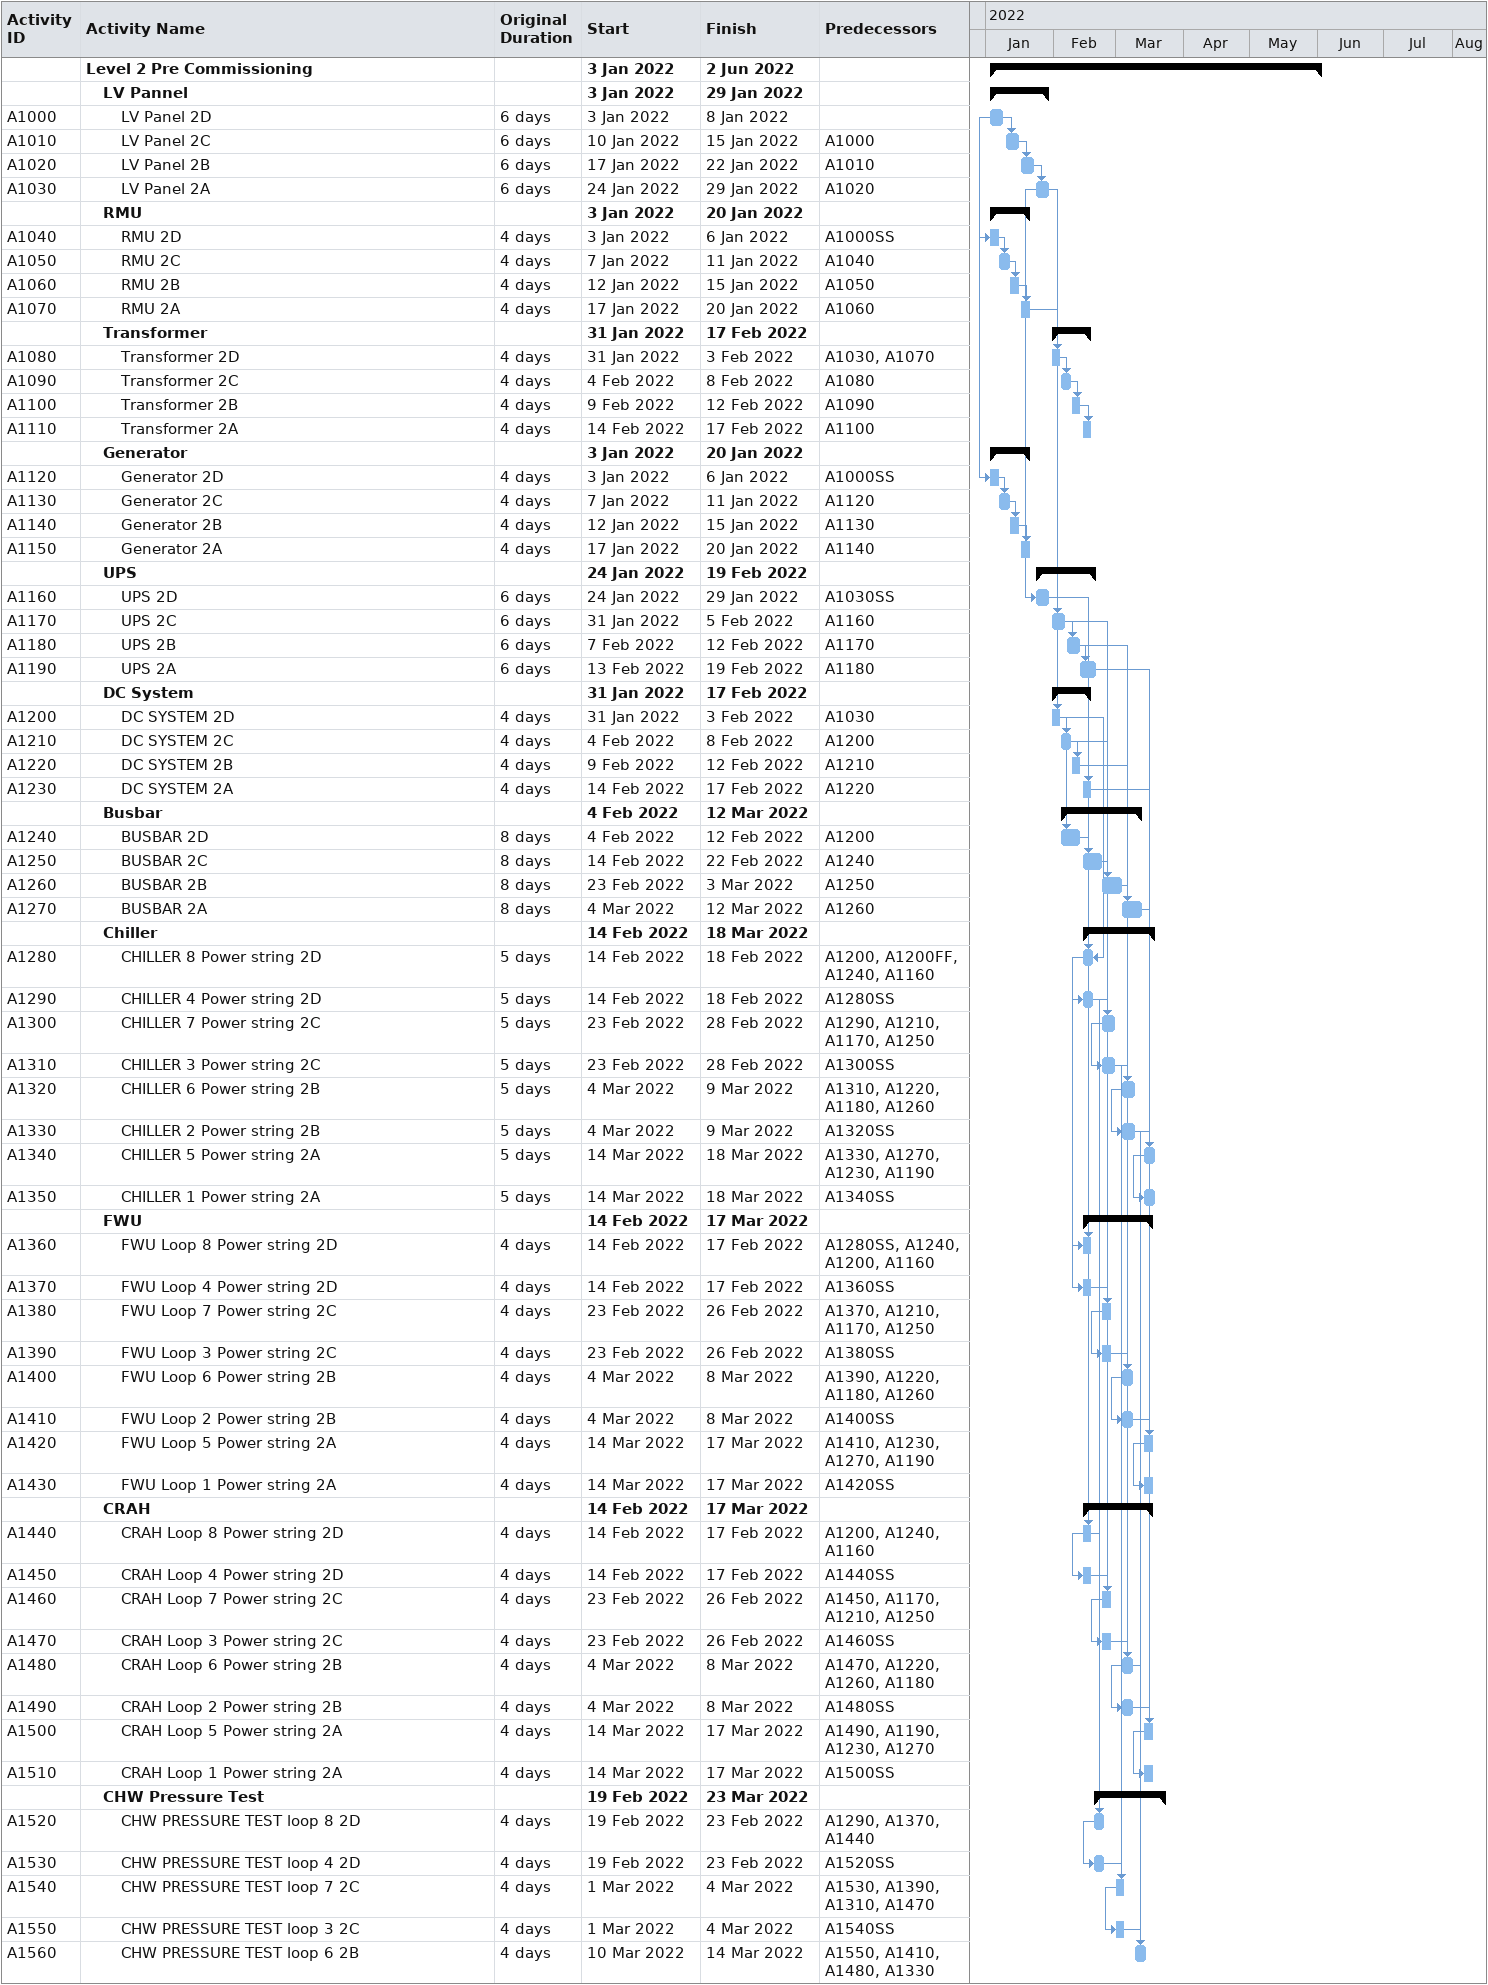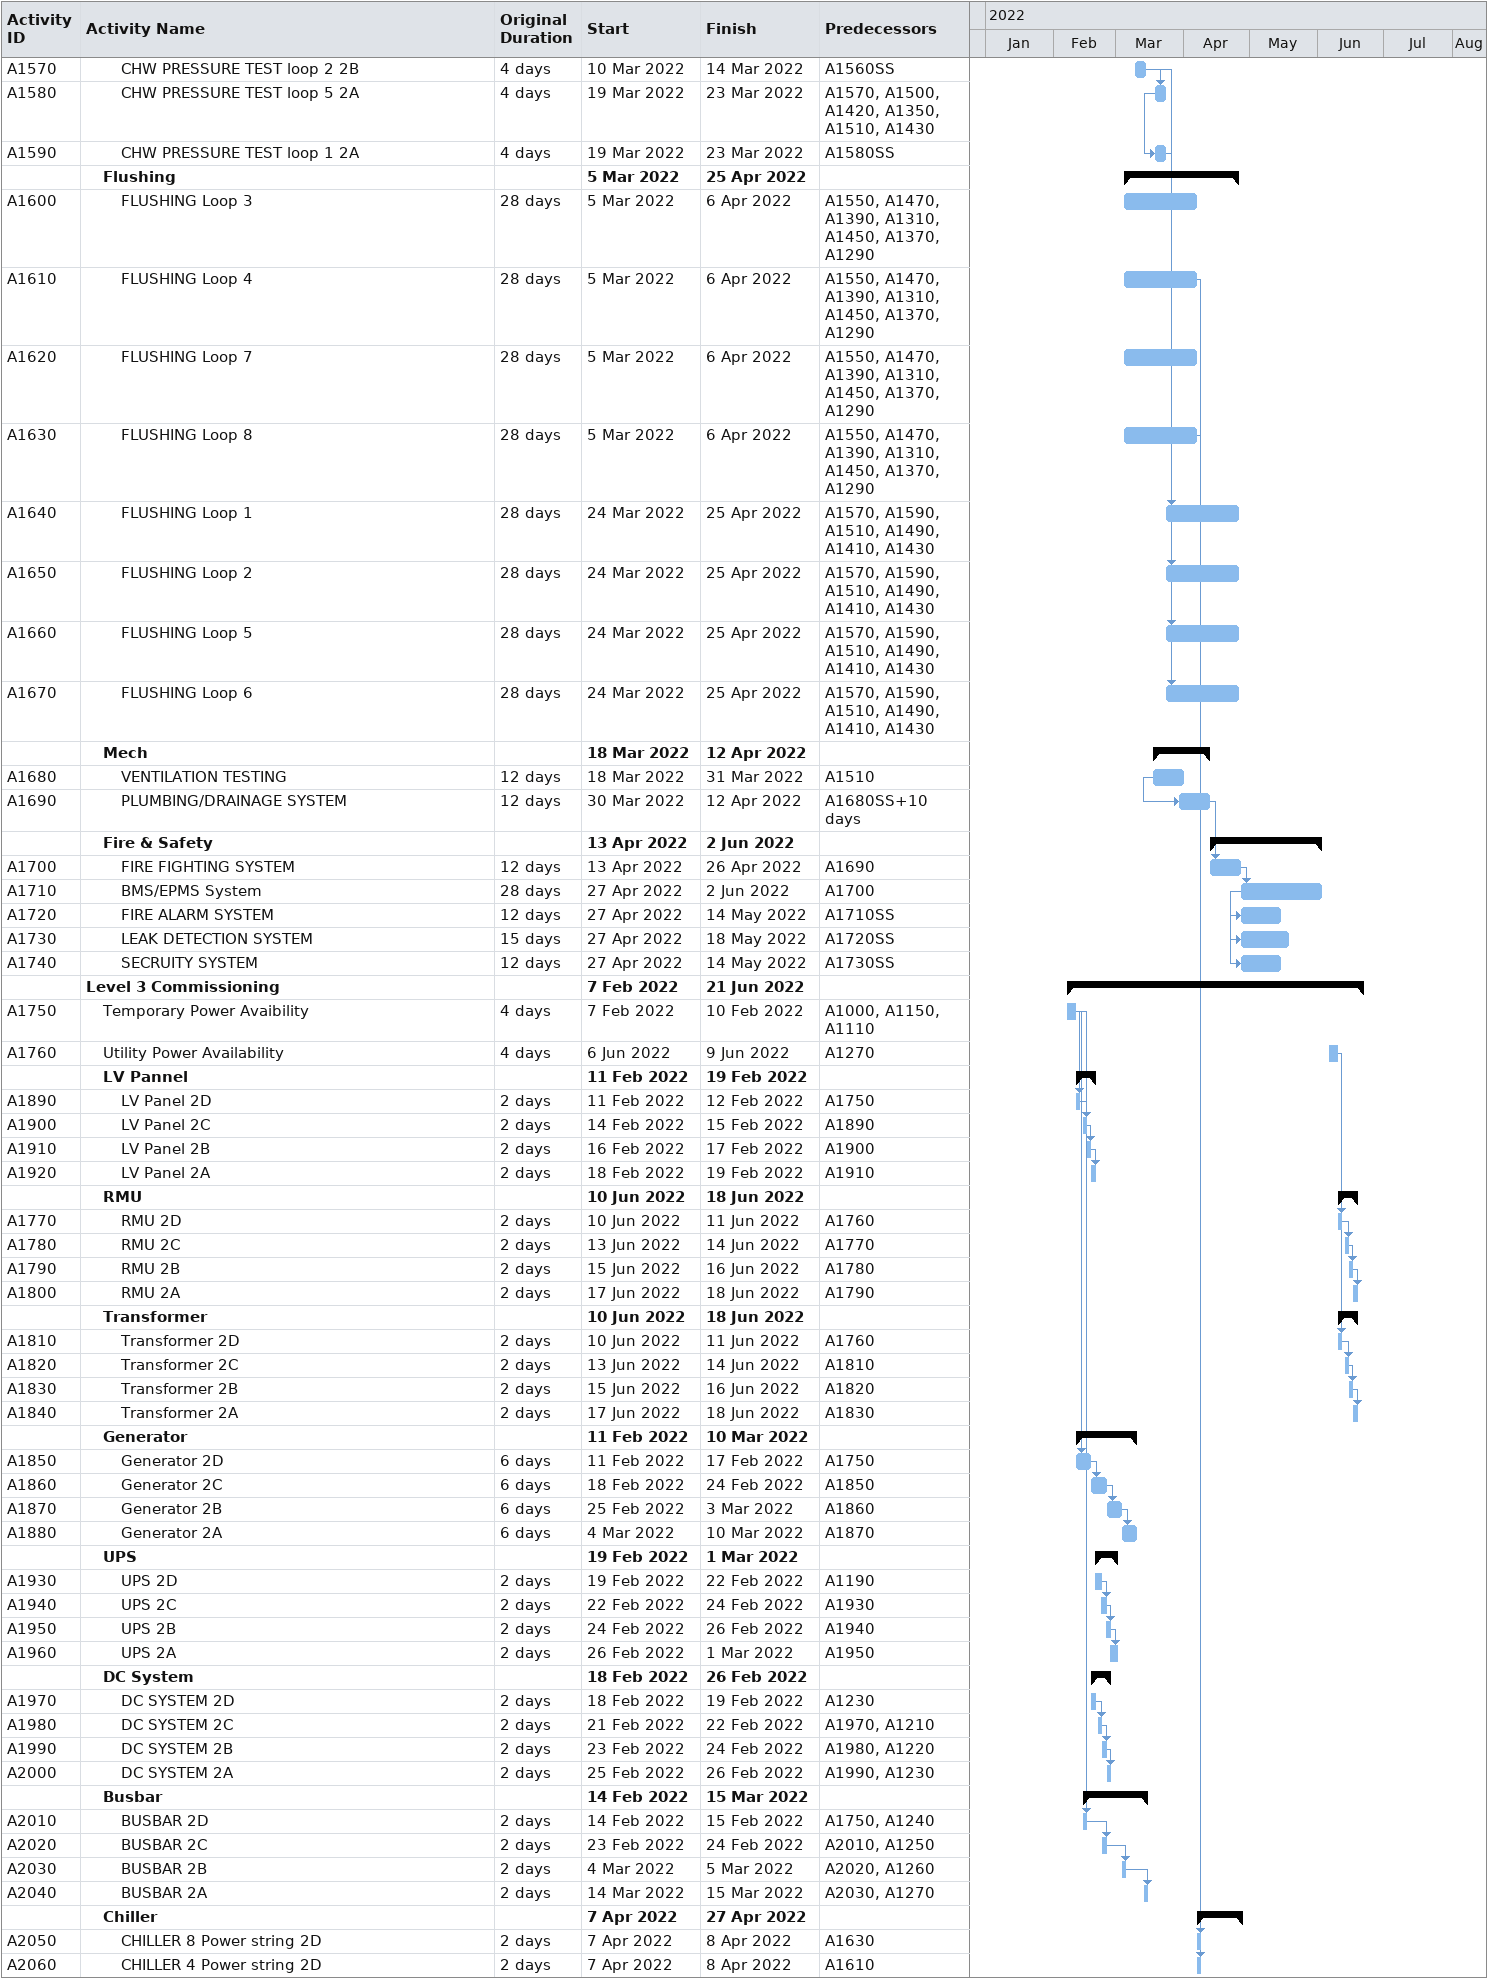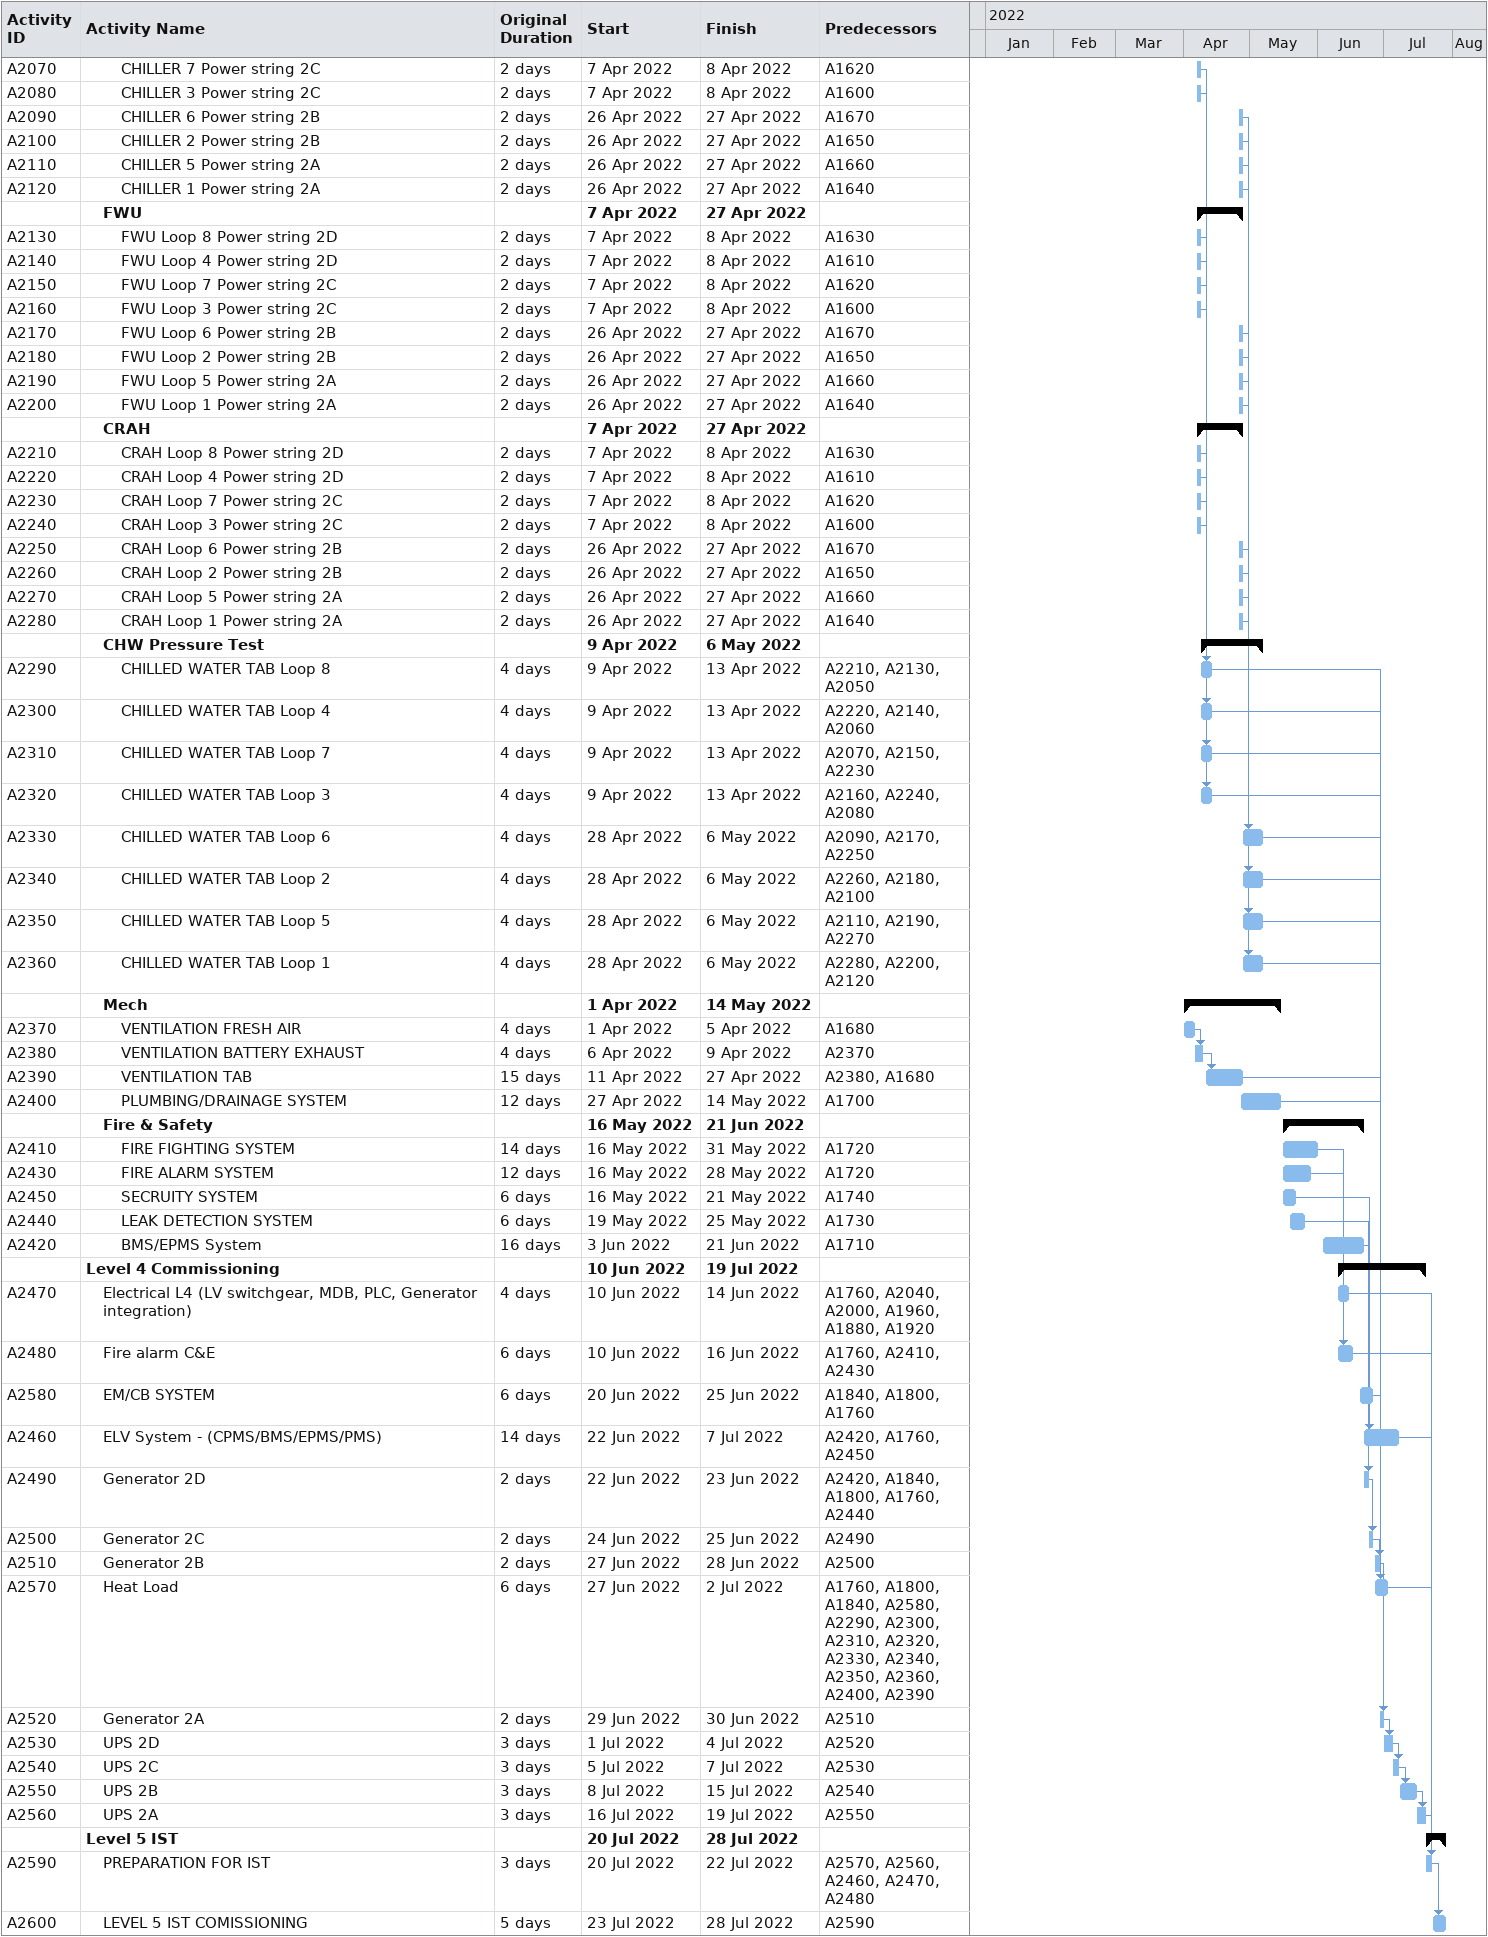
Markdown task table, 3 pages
| ID | Level | Task | Original duration | Start | Finish | Predecessors |
|---|---|---|---|---|---|---|
|  | 1 | **Level 2 Pre Commissioning** |  | 2022-01-03 | 2022-06-02 |  |
|  | 2 | **LV Pannel** |  | 2022-01-03 | 2022-01-29 |  |
| A1000 | 3 | LV Panel 2D | 6d | 2022-01-03 | 2022-01-08 |  |
| A1010 | 3 | LV Panel 2C | 6d | 2022-01-10 | 2022-01-15 | A1000 |
| A1020 | 3 | LV Panel 2B | 6d | 2022-01-17 | 2022-01-22 | A1010 |
| A1030 | 3 | LV Panel 2A | 6d | 2022-01-24 | 2022-01-29 | A1020 |
|  | 2 | **RMU** |  | 2022-01-03 | 2022-01-20 |  |
| A1040 | 3 | RMU 2D | 4d | 2022-01-03 | 2022-01-06 | A1000SS |
| A1050 | 3 | RMU 2C | 4d | 2022-01-07 | 2022-01-11 | A1040 |
| A1060 | 3 | RMU 2B | 4d | 2022-01-12 | 2022-01-15 | A1050 |
| A1070 | 3 | RMU 2A | 4d | 2022-01-17 | 2022-01-20 | A1060 |
|  | 2 | **Transformer** |  | 2022-01-31 | 2022-02-17 |  |
| A1080 | 3 | Transformer 2D | 4d | 2022-01-31 | 2022-02-03 | A1030, A1070 |
| A1090 | 3 | Transformer 2C | 4d | 2022-02-04 | 2022-02-08 | A1080 |
| A1100 | 3 | Transformer 2B | 4d | 2022-02-09 | 2022-02-12 | A1090 |
| A1110 | 3 | Transformer 2A | 4d | 2022-02-14 | 2022-02-17 | A1100 |
|  | 2 | **Generator** |  | 2022-01-03 | 2022-01-20 |  |
| A1120 | 3 | Generator 2D | 4d | 2022-01-03 | 2022-01-06 | A1000SS |
| A1130 | 3 | Generator 2C | 4d | 2022-01-07 | 2022-01-11 | A1120 |
| A1140 | 3 | Generator 2B | 4d | 2022-01-12 | 2022-01-15 | A1130 |
| A1150 | 3 | Generator 2A | 4d | 2022-01-17 | 2022-01-20 | A1140 |
|  | 2 | **UPS** |  | 2022-01-24 | 2022-02-19 |  |
| A1160 | 3 | UPS 2D | 6d | 2022-01-24 | 2022-01-29 | A1030SS |
| A1170 | 3 | UPS 2C | 6d | 2022-01-31 | 2022-02-05 | A1160 |
| A1180 | 3 | UPS 2B | 6d | 2022-02-07 | 2022-02-12 | A1170 |
| A1190 | 3 | UPS 2A | 6d | 2022-02-13 | 2022-02-19 | A1180 |
|  | 2 | **DC System** |  | 2022-01-31 | 2022-02-17 |  |
| A1200 | 3 | DC SYSTEM 2D | 4d | 2022-01-31 | 2022-02-03 | A1030 |
| A1210 | 3 | DC SYSTEM 2C | 4d | 2022-02-04 | 2022-02-08 | A1200 |
| A1220 | 3 | DC SYSTEM 2B | 4d | 2022-02-09 | 2022-02-12 | A1210 |
| A1230 | 3 | DC SYSTEM 2A | 4d | 2022-02-14 | 2022-02-17 | A1220 |
|  | 2 | **Busbar** |  | 2022-02-04 | 2022-03-12 |  |
| A1240 | 3 | BUSBAR 2D | 8d | 2022-02-04 | 2022-02-12 | A1200 |
| A1250 | 3 | BUSBAR 2C | 8d | 2022-02-14 | 2022-02-22 | A1240 |
| A1260 | 3 | BUSBAR 2B | 8d | 2022-02-23 | 2022-03-03 | A1250 |
| A1270 | 3 | BUSBAR 2A | 8d | 2022-03-04 | 2022-03-12 | A1260 |
|  | 2 | **Chiller** |  | 2022-02-14 | 2022-03-18 |  |
| A1280 | 3 | CHILLER 8 Power string 2D | 5d | 2022-02-14 | 2022-02-18 | A1200, A1200FF, A1240, A1160 |
| A1290 | 3 | CHILLER 4 Power string 2D | 5d | 2022-02-14 | 2022-02-18 | A1280SS |
| A1300 | 3 | CHILLER 7 Power string 2C | 5d | 2022-02-23 | 2022-02-28 | A1290, A1210, A1170, A1250 |
| A1310 | 3 | CHILLER 3 Power string 2C | 5d | 2022-02-23 | 2022-02-28 | A1300SS |
| A1320 | 3 | CHILLER 6 Power string 2B | 5d | 2022-03-04 | 2022-03-09 | A1310, A1220, A1180, A1260 |
| A1330 | 3 | CHILLER 2 Power string 2B | 5d | 2022-03-04 | 2022-03-09 | A1320SS |
| A1340 | 3 | CHILLER 5 Power string 2A | 5d | 2022-03-14 | 2022-03-18 | A1330, A1270, A1230, A1190 |
| A1350 | 3 | CHILLER 1 Power string 2A | 5d | 2022-03-14 | 2022-03-18 | A1340SS |
|  | 2 | **FWU** |  | 2022-02-14 | 2022-03-17 |  |
| A1360 | 3 | FWU Loop 8 Power string 2D | 4d | 2022-02-14 | 2022-02-17 | A1280SS, A1240, A1200, A1160 |
| A1370 | 3 | FWU Loop 4 Power string 2D | 4d | 2022-02-14 | 2022-02-17 | A1360SS |
| A1380 | 3 | FWU Loop 7 Power string 2C | 4d | 2022-02-23 | 2022-02-26 | A1370, A1210, A1170, A1250 |
| A1390 | 3 | FWU Loop 3 Power string 2C | 4d | 2022-02-23 | 2022-02-26 | A1380SS |
| A1400 | 3 | FWU Loop 6 Power string 2B | 4d | 2022-03-04 | 2022-03-08 | A1390, A1220, A1180, A1260 |
| A1410 | 3 | FWU Loop 2 Power string 2B | 4d | 2022-03-04 | 2022-03-08 | A1400SS |
| A1420 | 3 | FWU Loop 5 Power string 2A | 4d | 2022-03-14 | 2022-03-17 | A1410, A1230, A1270, A1190 |
| A1430 | 3 | FWU Loop 1 Power string 2A | 4d | 2022-03-14 | 2022-03-17 | A1420SS |
|  | 2 | **CRAH** |  | 2022-02-14 | 2022-03-17 |  |
| A1440 | 3 | CRAH Loop 8 Power string 2D | 4d | 2022-02-14 | 2022-02-17 | A1200, A1240, A1160 |
| A1450 | 3 | CRAH Loop 4 Power string 2D | 4d | 2022-02-14 | 2022-02-17 | A1440SS |
| A1460 | 3 | CRAH Loop 7 Power string 2C | 4d | 2022-02-23 | 2022-02-26 | A1450, A1170, A1210, A1250 |
| A1470 | 3 | CRAH Loop 3 Power string 2C | 4d | 2022-02-23 | 2022-02-26 | A1460SS |
| A1480 | 3 | CRAH Loop 6 Power string 2B | 4d | 2022-03-04 | 2022-03-08 | A1470, A1220, A1260, A1180 |
| A1490 | 3 | CRAH Loop 2 Power string 2B | 4d | 2022-03-04 | 2022-03-08 | A1480SS |
| A1500 | 3 | CRAH Loop 5 Power string 2A | 4d | 2022-03-14 | 2022-03-17 | A1490, A1190, A1230, A1270 |
| A1510 | 3 | CRAH Loop 1 Power string 2A | 4d | 2022-03-14 | 2022-03-17 | A1500SS |
|  | 2 | **CHW Pressure Test** |  | 2022-02-19 | 2022-03-23 |  |
| A1520 | 3 | CHW PRESSURE TEST loop 8 2D | 4d | 2022-02-19 | 2022-02-23 | A1290, A1370, A1440 |
| A1530 | 3 | CHW PRESSURE TEST loop 4 2D | 4d | 2022-02-19 | 2022-02-23 | A1520SS |
| A1540 | 3 | CHW PRESSURE TEST loop 7 2C | 4d | 2022-03-01 | 2022-03-04 | A1530, A1390, A1310, A1470 |
| A1550 | 3 | CHW PRESSURE TEST loop 3 2C | 4d | 2022-03-01 | 2022-03-04 | A1540SS |
| A1560 | 3 | CHW PRESSURE TEST loop 6 2B | 4d | 2022-03-10 | 2022-03-14 | A1550, A1410, A1480, A1330 |
| A1570 | 3 | CHW PRESSURE TEST loop 2 2B | 4d | 2022-03-10 | 2022-03-14 | A1560SS |
| A1580 | 3 | CHW PRESSURE TEST loop 5 2A | 4d | 2022-03-19 | 2022-03-23 | A1570, A1500, A1420, A1350, A1510, A1430 |
| A1590 | 3 | CHW PRESSURE TEST loop 1 2A | 4d | 2022-03-19 | 2022-03-23 | A1580SS |
|  | 2 | **Flushing** |  | 2022-03-05 | 2022-04-25 |  |
| A1600 | 3 | FLUSHING Loop 3 | 28d | 2022-03-05 | 2022-04-06 | A1550, A1470, A1390, A1310, A1450, A1370, A1290 |
| A1610 | 3 | FLUSHING Loop 4 | 28d | 2022-03-05 | 2022-04-06 | A1550, A1470, A1390, A1310, A1450, A1370, A1290 |
| A1620 | 3 | FLUSHING Loop 7 | 28d | 2022-03-05 | 2022-04-06 | A1550, A1470, A1390, A1310, A1450, A1370, A1290 |
| A1630 | 3 | FLUSHING Loop 8 | 28d | 2022-03-05 | 2022-04-06 | A1550, A1470, A1390, A1310, A1450, A1370, A1290 |
| A1640 | 3 | FLUSHING Loop 1 | 28d | 2022-03-24 | 2022-04-25 | A1570, A1590, A1510, A1490, A1410, A1430 |
| A1650 | 3 | FLUSHING Loop 2 | 28d | 2022-03-24 | 2022-04-25 | A1570, A1590, A1510, A1490, A1410, A1430 |
| A1660 | 3 | FLUSHING Loop 5 | 28d | 2022-03-24 | 2022-04-25 | A1570, A1590, A1510, A1490, A1410, A1430 |
| A1670 | 3 | FLUSHING Loop 6 | 28d | 2022-03-24 | 2022-04-25 | A1570, A1590, A1510, A1490, A1410, A1430 |
|  | 2 | **Mech** |  | 2022-03-18 | 2022-04-12 |  |
| A1680 | 3 | VENTILATION TESTING | 12d | 2022-03-18 | 2022-03-31 | A1510 |
| A1690 | 3 | PLUMBING/DRAINAGE SYSTEM | 12d | 2022-03-30 | 2022-04-12 | A1680SS+10d |
|  | 2 | **Fire & Safety** |  | 2022-04-13 | 2022-06-02 |  |
| A1700 | 3 | FIRE FIGHTING SYSTEM | 12d | 2022-04-13 | 2022-04-26 | A1690 |
| A1710 | 3 | BMS/EPMS System | 28d | 2022-04-27 | 2022-06-02 | A1700 |
| A1720 | 3 | FIRE ALARM SYSTEM | 12d | 2022-04-27 | 2022-05-14 | A1710SS |
| A1730 | 3 | LEAK DETECTION SYSTEM | 15d | 2022-04-27 | 2022-05-18 | A1720SS |
| A1740 | 3 | SECRUITY SYSTEM | 12d | 2022-04-27 | 2022-05-14 | A1730SS |
|  | 1 | **Level 3 Commissioning** |  | 2022-02-07 | 2022-06-21 |  |
| A1750 | 2 | Temporary Power Avaibility | 4d | 2022-02-07 | 2022-02-10 | A1000, A1150, A1110 |
| A1760 | 2 | Utility Power Availability | 4d | 2022-06-06 | 2022-06-09 | A1270 |
|  | 2 | **LV Pannel** |  | 2022-02-11 | 2022-02-19 |  |
| A1890 | 3 | LV Panel 2D | 2d | 2022-02-11 | 2022-02-12 | A1750 |
| A1900 | 3 | LV Panel 2C | 2d | 2022-02-14 | 2022-02-15 | A1890 |
| A1910 | 3 | LV Panel 2B | 2d | 2022-02-16 | 2022-02-17 | A1900 |
| A1920 | 3 | LV Panel 2A | 2d | 2022-02-18 | 2022-02-19 | A1910 |
|  | 2 | **RMU** |  | 2022-06-10 | 2022-06-18 |  |
| A1770 | 3 | RMU 2D | 2d | 2022-06-10 | 2022-06-11 | A1760 |
| A1780 | 3 | RMU 2C | 2d | 2022-06-13 | 2022-06-14 | A1770 |
| A1790 | 3 | RMU 2B | 2d | 2022-06-15 | 2022-06-16 | A1780 |
| A1800 | 3 | RMU 2A | 2d | 2022-06-17 | 2022-06-18 | A1790 |
|  | 2 | **Transformer** |  | 2022-06-10 | 2022-06-18 |  |
| A1810 | 3 | Transformer 2D | 2d | 2022-06-10 | 2022-06-11 | A1760 |
| A1820 | 3 | Transformer 2C | 2d | 2022-06-13 | 2022-06-14 | A1810 |
| A1830 | 3 | Transformer 2B | 2d | 2022-06-15 | 2022-06-16 | A1820 |
| A1840 | 3 | Transformer 2A | 2d | 2022-06-17 | 2022-06-18 | A1830 |
|  | 2 | **Generator** |  | 2022-02-11 | 2022-03-10 |  |
| A1850 | 3 | Generator 2D | 6d | 2022-02-11 | 2022-02-17 | A1750 |
| A1860 | 3 | Generator 2C | 6d | 2022-02-18 | 2022-02-24 | A1850 |
| A1870 | 3 | Generator 2B | 6d | 2022-02-25 | 2022-03-03 | A1860 |
| A1880 | 3 | Generator 2A | 6d | 2022-03-04 | 2022-03-10 | A1870 |
|  | 2 | **UPS** |  | 2022-02-19 | 2022-03-01 |  |
| A1930 | 3 | UPS 2D | 2d | 2022-02-19 | 2022-02-22 | A1190 |
| A1940 | 3 | UPS 2C | 2d | 2022-02-22 | 2022-02-24 | A1930 |
| A1950 | 3 | UPS 2B | 2d | 2022-02-24 | 2022-02-26 | A1940 |
| A1960 | 3 | UPS 2A | 2d | 2022-02-26 | 2022-03-01 | A1950 |
|  | 2 | **DC System** |  | 2022-02-18 | 2022-02-26 |  |
| A1970 | 3 | DC SYSTEM 2D | 2d | 2022-02-18 | 2022-02-19 | A1230 |
| A1980 | 3 | DC SYSTEM 2C | 2d | 2022-02-21 | 2022-02-22 | A1970, A1210 |
| A1990 | 3 | DC SYSTEM 2B | 2d | 2022-02-23 | 2022-02-24 | A1980, A1220 |
| A2000 | 3 | DC SYSTEM 2A | 2d | 2022-02-25 | 2022-02-26 | A1990, A1230 |
|  | 2 | **Busbar** |  | 2022-02-14 | 2022-03-15 |  |
| A2010 | 3 | BUSBAR 2D | 2d | 2022-02-14 | 2022-02-15 | A1750, A1240 |
| A2020 | 3 | BUSBAR 2C | 2d | 2022-02-23 | 2022-02-24 | A2010, A1250 |
| A2030 | 3 | BUSBAR 2B | 2d | 2022-03-04 | 2022-03-05 | A2020, A1260 |
| A2040 | 3 | BUSBAR 2A | 2d | 2022-03-14 | 2022-03-15 | A2030, A1270 |
|  | 2 | **Chiller** |  | 2022-04-07 | 2022-04-27 |  |
| A2050 | 3 | CHILLER 8 Power string 2D | 2d | 2022-04-07 | 2022-04-08 | A1630 |
| A2060 | 3 | CHILLER 4 Power string 2D | 2d | 2022-04-07 | 2022-04-08 | A1610 |
| A2070 | 3 | CHILLER 7 Power string 2C | 2d | 2022-04-07 | 2022-04-08 | A1620 |
| A2080 | 3 | CHILLER 3 Power string 2C | 2d | 2022-04-07 | 2022-04-08 | A1600 |
| A2090 | 3 | CHILLER 6 Power string 2B | 2d | 2022-04-26 | 2022-04-27 | A1670 |
| A2100 | 3 | CHILLER 2 Power string 2B | 2d | 2022-04-26 | 2022-04-27 | A1650 |
| A2110 | 3 | CHILLER 5 Power string 2A | 2d | 2022-04-26 | 2022-04-27 | A1660 |
| A2120 | 3 | CHILLER 1 Power string 2A | 2d | 2022-04-26 | 2022-04-27 | A1640 |
|  | 2 | **FWU** |  | 2022-04-07 | 2022-04-27 |  |
| A2130 | 3 | FWU Loop 8 Power string 2D | 2d | 2022-04-07 | 2022-04-08 | A1630 |
| A2140 | 3 | FWU Loop 4 Power string 2D | 2d | 2022-04-07 | 2022-04-08 | A1610 |
| A2150 | 3 | FWU Loop 7 Power string 2C | 2d | 2022-04-07 | 2022-04-08 | A1620 |
| A2160 | 3 | FWU Loop 3 Power string 2C | 2d | 2022-04-07 | 2022-04-08 | A1600 |
| A2170 | 3 | FWU Loop 6 Power string 2B | 2d | 2022-04-26 | 2022-04-27 | A1670 |
| A2180 | 3 | FWU Loop 2 Power string 2B | 2d | 2022-04-26 | 2022-04-27 | A1650 |
| A2190 | 3 | FWU Loop 5 Power string 2A | 2d | 2022-04-26 | 2022-04-27 | A1660 |
| A2200 | 3 | FWU Loop 1 Power string 2A | 2d | 2022-04-26 | 2022-04-27 | A1640 |
|  | 2 | **CRAH** |  | 2022-04-07 | 2022-04-27 |  |
| A2210 | 3 | CRAH Loop 8 Power string 2D | 2d | 2022-04-07 | 2022-04-08 | A1630 |
| A2220 | 3 | CRAH Loop 4 Power string 2D | 2d | 2022-04-07 | 2022-04-08 | A1610 |
| A2230 | 3 | CRAH Loop 7 Power string 2C | 2d | 2022-04-07 | 2022-04-08 | A1620 |
| A2240 | 3 | CRAH Loop 3 Power string 2C | 2d | 2022-04-07 | 2022-04-08 | A1600 |
| A2250 | 3 | CRAH Loop 6 Power string 2B | 2d | 2022-04-26 | 2022-04-27 | A1670 |
| A2260 | 3 | CRAH Loop 2 Power string 2B | 2d | 2022-04-26 | 2022-04-27 | A1650 |
| A2270 | 3 | CRAH Loop 5 Power string 2A | 2d | 2022-04-26 | 2022-04-27 | A1660 |
| A2280 | 3 | CRAH Loop 1 Power string 2A | 2d | 2022-04-26 | 2022-04-27 | A1640 |
|  | 2 | **CHW Pressure Test** |  | 2022-04-09 | 2022-05-06 |  |
| A2290 | 3 | CHILLED WATER TAB Loop 8 | 4d | 2022-04-09 | 2022-04-13 | A2210, A2130, A2050 |
| A2300 | 3 | CHILLED WATER TAB Loop 4 | 4d | 2022-04-09 | 2022-04-13 | A2220, A2140, A2060 |
| A2310 | 3 | CHILLED WATER TAB Loop 7 | 4d | 2022-04-09 | 2022-04-13 | A2070, A2150, A2230 |
| A2320 | 3 | CHILLED WATER TAB Loop 3 | 4d | 2022-04-09 | 2022-04-13 | A2160, A2240, A2080 |
| A2330 | 3 | CHILLED WATER TAB Loop 6 | 4d | 2022-04-28 | 2022-05-06 | A2090, A2170, A2250 |
| A2340 | 3 | CHILLED WATER TAB Loop 2 | 4d | 2022-04-28 | 2022-05-06 | A2260, A2180, A2100 |
| A2350 | 3 | CHILLED WATER TAB Loop 5 | 4d | 2022-04-28 | 2022-05-06 | A2110, A2190, A2270 |
| A2360 | 3 | CHILLED WATER TAB Loop 1 | 4d | 2022-04-28 | 2022-05-06 | A2280, A2200, A2120 |
|  | 2 | **Mech** |  | 2022-04-01 | 2022-05-14 |  |
| A2370 | 3 | VENTILATION FRESH AIR | 4d | 2022-04-01 | 2022-04-05 | A1680 |
| A2380 | 3 | VENTILATION BATTERY EXHAUST | 4d | 2022-04-06 | 2022-04-09 | A2370 |
| A2390 | 3 | VENTILATION TAB | 15d | 2022-04-11 | 2022-04-27 | A2380, A1680 |
| A2400 | 3 | PLUMBING/DRAINAGE SYSTEM | 12d | 2022-04-27 | 2022-05-14 | A1700 |
|  | 2 | **Fire & Safety** |  | 2022-05-16 | 2022-06-21 |  |
| A2410 | 3 | FIRE FIGHTING SYSTEM | 14d | 2022-05-16 | 2022-05-31 | A1720 |
| A2430 | 3 | FIRE ALARM SYSTEM | 12d | 2022-05-16 | 2022-05-28 | A1720 |
| A2450 | 3 | SECRUITY SYSTEM | 6d | 2022-05-16 | 2022-05-21 | A1740 |
| A2440 | 3 | LEAK DETECTION SYSTEM | 6d | 2022-05-19 | 2022-05-25 | A1730 |
| A2420 | 3 | BMS/EPMS System | 16d | 2022-06-03 | 2022-06-21 | A1710 |
|  | 1 | **Level 4 Commissioning** |  | 2022-06-10 | 2022-07-19 |  |
| A2470 | 2 | Electrical L4 (LV switchgear, MDB, PLC, Generator integration) | 4d | 2022-06-10 | 2022-06-14 | A1760, A2040, A2000, A1960, A1880, A1920 |
| A2480 | 2 | Fire alarm C&E | 6d | 2022-06-10 | 2022-06-16 | A1760, A2410, A2430 |
| A2580 | 2 | EM/CB SYSTEM | 6d | 2022-06-20 | 2022-06-25 | A1840, A1800, A1760 |
| A2460 | 2 | ELV System - (CPMS/BMS/EPMS/PMS) | 14d | 2022-06-22 | 2022-07-07 | A2420, A1760, A2450 |
| A2490 | 2 | Generator 2D | 2d | 2022-06-22 | 2022-06-23 | A2420, A1840, A1800, A1760, A2440 |
| A2500 | 2 | Generator 2C | 2d | 2022-06-24 | 2022-06-25 | A2490 |
| A2510 | 2 | Generator 2B | 2d | 2022-06-27 | 2022-06-28 | A2500 |
| A2570 | 2 | Heat Load | 6d | 2022-06-27 | 2022-07-02 | A1760, A1800, A1840, A2580, A2290, A2300, A2310, A2320, A2330, A2340, A2350, A2360, A2400, A2390 |
| A2520 | 2 | Generator 2A | 2d | 2022-06-29 | 2022-06-30 | A2510 |
| A2530 | 2 | UPS 2D | 3d | 2022-07-01 | 2022-07-04 | A2520 |
| A2540 | 2 | UPS 2C | 3d | 2022-07-05 | 2022-07-07 | A2530 |
| A2550 | 2 | UPS 2B | 3d | 2022-07-08 | 2022-07-15 | A2540 |
| A2560 | 2 | UPS 2A | 3d | 2022-07-16 | 2022-07-19 | A2550 |
|  | 1 | **Level 5 IST** |  | 2022-07-20 | 2022-07-28 |  |
| A2590 | 2 | PREPARATION FOR IST | 3d | 2022-07-20 | 2022-07-22 | A2570, A2560, A2460, A2470, A2480 |
| A2600 | 2 | LEVEL 5 IST COMISSIONING | 5d | 2022-07-23 | 2022-07-28 | A2590 |
